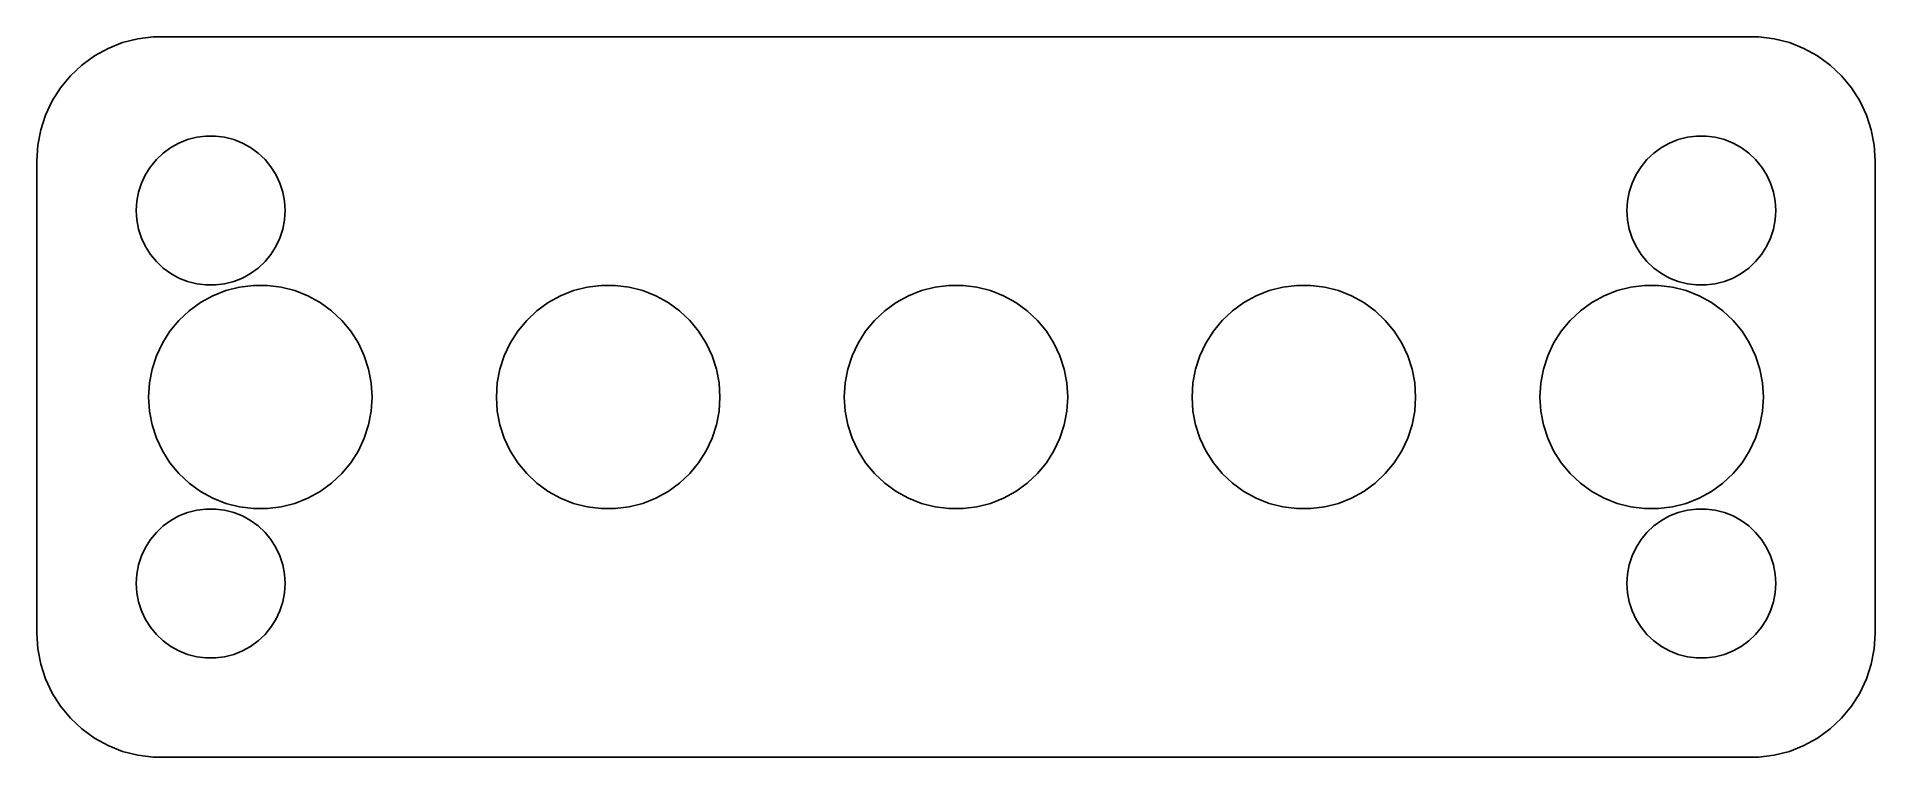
# Model space of a CAD drawing. Header units: metres. Extents: x -37 to 37, y -14.5 to 14.5.
import ezdxf

# ---------------------------------------------------------------- set-up
doc = ezdxf.new("R2010")
doc.units = ezdxf.units.M

msp = doc.modelspace()

# ---------------------------------------------------------------- linework, layer by layer
for p, q in [((-33.5451, 14.2553), (-34.1289, 14.0241)), ((-32.9369, 14.4114), (-33.5451, 14.2553)), ((-32.3139, 14.4901), (-32.9369, 14.4114)), ((32.3139, 14.4901), (-32.3139, 14.4901)), ((32.9369, 14.4114), (32.3139, 14.4901)), ((33.5451, 14.2553), (32.9369, 14.4114)), ((34.1289, 14.0241), (33.5451, 14.2553)), ((-35.1871, 13.3526), (-35.6448, 12.9227)), ((-34.6791, 13.7216), (-35.1871, 13.3526)), ((-34.1289, 14.0241), (-34.6791, 13.7216)), ((34.6791, 13.7216), (34.1289, 14.0241)), ((35.1871, 13.3526), (34.6791, 13.7216)), ((35.6448, 12.9227), (35.1871, 13.3526)), ((-35.6448, 12.9227), (-36.0451, 12.4389)), ((36.0451, 12.4389), (35.6448, 12.9227)), ((-36.3815, 11.9088), (-36.6489, 11.3406)), ((-36.0451, 12.4389), (-36.3815, 11.9088)), ((36.3815, 11.9088), (36.0451, 12.4389)), ((36.6489, 11.3406), (36.3815, 11.9088)), ((-36.6489, 11.3406), (-36.8429, 10.7434)), ((36.8429, 10.7434), (36.6489, 11.3406)), ((-36.8429, 10.7434), (-36.9606, 10.1267)), ((-30.927, 10.3532), (-30.5621, 10.4469)), ((-30.5621, 10.4469), (-30.1884, 10.4941)), ((-30.1884, 10.4941), (-29.8116, 10.4941)), ((-29.8116, 10.4941), (-29.4379, 10.4469)), ((-29.4379, 10.4469), (-29.0729, 10.3532)), ((29.0729, 10.3532), (29.4379, 10.4469)), ((29.4379, 10.4469), (29.8116, 10.4941)), ((29.8116, 10.4941), (30.1884, 10.4941)), ((30.1884, 10.4941), (30.5621, 10.4469)), ((30.5621, 10.4469), (30.927, 10.3532)), ((36.9606, 10.1267), (36.8429, 10.7434)), ((-36.9606, 10.1267), (-37, 9.5)), ((-32.1869, 9.55363), (-31.9123, 9.81154)), ((-31.9123, 9.81154), (-31.6075, 10.033)), ((-31.6075, 10.033), (-31.2773, 10.2145)), ((-31.2773, 10.2145), (-30.927, 10.3532)), ((-29.0729, 10.3532), (-28.7227, 10.2145)), ((-28.7227, 10.2145), (-28.3925, 10.033)), ((-28.3925, 10.033), (-28.0877, 9.81154)), ((-28.0877, 9.81154), (-27.8131, 9.55363)), ((27.8131, 9.55363), (28.0877, 9.81154)), ((28.0877, 9.81154), (28.3925, 10.033)), ((28.3925, 10.033), (28.7227, 10.2145)), ((28.7227, 10.2145), (29.0729, 10.3532)), ((30.927, 10.3532), (31.2773, 10.2145)), ((31.2773, 10.2145), (31.6075, 10.033)), ((31.6075, 10.033), (31.9123, 9.81154)), ((31.9123, 9.81154), (32.1869, 9.55363)), ((37, 9.5), (36.9606, 10.1267)), ((-37, 9.5), (-37, -9.5)), ((-32.7893, 8.60437), (-32.6289, 8.94525)), ((-32.6289, 8.94525), (-32.427, 9.26335)), ((-32.427, 9.26335), (-32.1869, 9.55363)), ((-27.8131, 9.55363), (-27.5729, 9.26335)), ((-27.5729, 9.26335), (-27.3711, 8.94525)), ((-27.3711, 8.94525), (-27.2107, 8.60437)), ((27.2107, 8.60437), (27.3711, 8.94525)), ((27.3711, 8.94525), (27.5729, 9.26335)), ((27.5729, 9.26335), (27.8131, 9.55363)), ((32.1869, 9.55363), (32.427, 9.26335)), ((32.427, 9.26335), (32.6289, 8.94525)), ((32.6289, 8.94525), (32.7893, 8.60437)), ((37, -9.5), (37, 9.5)), ((-32.9763, 7.87599), (-32.9057, 8.24606)), ((-32.9057, 8.24606), (-32.7893, 8.60437)), ((-27.2107, 8.60437), (-27.0942, 8.24606)), ((-27.0942, 8.24606), (-27.0237, 7.87599)), ((27.0237, 7.87599), (27.0942, 8.24606)), ((27.0942, 8.24606), (27.2107, 8.60437)), ((32.7893, 8.60437), (32.9057, 8.24606)), ((32.9057, 8.24606), (32.9763, 7.87599)), ((-33, 7.5), (-32.9763, 7.87599)), ((-32.9763, 7.12399), (-33, 7.5)), ((-27.0237, 7.87599), (-27, 7.5)), ((-27, 7.5), (-27.0237, 7.12399)), ((27, 7.5), (27.0237, 7.87599)), ((27.0237, 7.12399), (27, 7.5)), ((32.9763, 7.87599), (33, 7.5)), ((33, 7.5), (32.9763, 7.12399)), ((-32.9057, 6.75392), (-32.9763, 7.12399)), ((-32.7893, 6.39561), (-32.9057, 6.75392)), ((-27.0942, 6.75392), (-27.2107, 6.39561)), ((-27.0237, 7.12399), (-27.0942, 6.75392)), ((27.0942, 6.75392), (27.0237, 7.12399)), ((27.2107, 6.39561), (27.0942, 6.75392)), ((32.9057, 6.75392), (32.7893, 6.39561)), ((32.9763, 7.12399), (32.9057, 6.75392)), ((-32.6289, 6.05473), (-32.7893, 6.39561)), ((-32.427, 5.73663), (-32.6289, 6.05473)), ((-27.3711, 6.05473), (-27.5729, 5.73663)), ((-27.2107, 6.39561), (-27.3711, 6.05473)), ((27.3711, 6.05473), (27.2107, 6.39561)), ((27.5729, 5.73663), (27.3711, 6.05473)), ((32.6289, 6.05473), (32.427, 5.73663)), ((32.7893, 6.39561), (32.6289, 6.05473)), ((-32.1869, 5.44635), (-32.427, 5.73663)), ((-31.9123, 5.18845), (-32.1869, 5.44635)), ((-31.6075, 4.96701), (-31.9123, 5.18845)), ((-28.0877, 5.18845), (-28.3925, 4.96701)), ((-27.8131, 5.44635), (-28.0877, 5.18845)), ((-27.5729, 5.73663), (-27.8131, 5.44635)), ((27.8131, 5.44635), (27.5729, 5.73663)), ((28.0877, 5.18845), (27.8131, 5.44635)), ((28.3925, 4.96701), (28.0877, 5.18845)), ((31.9123, 5.18845), (31.6075, 4.96701)), ((32.1869, 5.44635), (31.9123, 5.18845)), ((32.427, 5.73663), (32.1869, 5.44635)), ((-31.2773, 4.78551), (-31.6075, 4.96701)), ((-30.927, 4.64682), (-31.2773, 4.78551)), ((-30.5621, 4.55313), (-30.927, 4.64682)), ((-30.1884, 4.50591), (-30.5621, 4.55313)), ((-29.8116, 4.50591), (-30.1884, 4.50591)), ((-29.4379, 4.55313), (-29.8116, 4.50591)), ((-29.0729, 4.64682), (-29.4379, 4.55313)), ((-28.7227, 4.78551), (-29.0729, 4.64682)), ((-28.8432, 4.42029), (-28.2825, 4.49112)), ((-28.3925, 4.96701), (-28.7227, 4.78551)), ((-28.2825, 4.49112), (-27.7174, 4.49112)), ((-27.7174, 4.49112), (-27.1568, 4.42029)), ((-14.8432, 4.42029), (-14.2825, 4.49112)), ((-14.2825, 4.49112), (-13.7174, 4.49112)), ((-13.7174, 4.49112), (-13.1568, 4.42029)), ((-0.843201, 4.42029), (-0.282547, 4.49112)), ((-0.282547, 4.49112), (0.282547, 4.49112)), ((0.282547, 4.49112), (0.843201, 4.42029)), ((13.1568, 4.42029), (13.7174, 4.49112)), ((13.7174, 4.49112), (14.2825, 4.49112)), ((14.2825, 4.49112), (14.8432, 4.42029)), ((27.1568, 4.42029), (27.7174, 4.49112)), ((27.7174, 4.49112), (28.2825, 4.49112)), ((28.2825, 4.49112), (28.8432, 4.42029)), ((28.7227, 4.78551), (28.3925, 4.96701)), ((29.0729, 4.64682), (28.7227, 4.78551)), ((29.4379, 4.55313), (29.0729, 4.64682)), ((29.8116, 4.50591), (29.4379, 4.55313)), ((30.1884, 4.50591), (29.8116, 4.50591)), ((30.5621, 4.55313), (30.1884, 4.50591)), ((30.927, 4.64682), (30.5621, 4.55313)), ((31.2773, 4.78551), (30.927, 4.64682)), ((31.6075, 4.96701), (31.2773, 4.78551)), ((-30.8684, 3.4673), (-30.4112, 3.79947)), ((-30.4112, 3.79947), (-29.916, 4.07172)), ((-29.916, 4.07172), (-29.3906, 4.27974)), ((-29.3906, 4.27974), (-28.8432, 4.42029)), ((-27.1568, 4.42029), (-26.6094, 4.27974)), ((-26.6094, 4.27974), (-26.084, 4.07172)), ((-26.084, 4.07172), (-25.5888, 3.79947)), ((-25.5888, 3.79947), (-25.1316, 3.4673)), ((-16.8684, 3.4673), (-16.4112, 3.79947)), ((-16.4112, 3.79947), (-15.916, 4.07172)), ((-15.916, 4.07172), (-15.3906, 4.27974)), ((-15.3906, 4.27974), (-14.8432, 4.42029)), ((-13.1568, 4.42029), (-12.6094, 4.27974)), ((-12.6094, 4.27974), (-12.084, 4.07172)), ((-12.084, 4.07172), (-11.5888, 3.79947)), ((-11.5888, 3.79947), (-11.1316, 3.4673)), ((-2.86839, 3.4673), (-2.41121, 3.79947)), ((-2.41121, 3.79947), (-1.916, 4.07172)), ((-1.916, 4.07172), (-1.39056, 4.27974)), ((-1.39056, 4.27974), (-0.843201, 4.42029)), ((0.843201, 4.42029), (1.39056, 4.27974)), ((1.39056, 4.27974), (1.916, 4.07172)), ((1.916, 4.07172), (2.41121, 3.79947)), ((2.41121, 3.79947), (2.86839, 3.4673)), ((11.1316, 3.4673), (11.5888, 3.79947)), ((11.5888, 3.79947), (12.084, 4.07172)), ((12.084, 4.07172), (12.6094, 4.27974)), ((12.6094, 4.27974), (13.1568, 4.42029)), ((14.8432, 4.42029), (15.3906, 4.27974)), ((15.3906, 4.27974), (15.916, 4.07172)), ((15.916, 4.07172), (16.4112, 3.79947)), ((16.4112, 3.79947), (16.8684, 3.4673)), ((25.1316, 3.4673), (25.5888, 3.79947)), ((25.5888, 3.79947), (26.084, 4.07172)), ((26.084, 4.07172), (26.6094, 4.27974)), ((26.6094, 4.27974), (27.1568, 4.42029)), ((28.8432, 4.42029), (29.3906, 4.27974)), ((29.3906, 4.27974), (29.916, 4.07172)), ((29.916, 4.07172), (30.4112, 3.79947)), ((30.4112, 3.79947), (30.8684, 3.4673)), ((-31.6406, 2.64502), (-31.2803, 3.08046)), ((-31.2803, 3.08046), (-30.8684, 3.4673)), ((-25.1316, 3.4673), (-24.7196, 3.08046)), ((-24.7196, 3.08046), (-24.3594, 2.64502)), ((-17.6406, 2.64502), (-17.2803, 3.08046)), ((-17.2803, 3.08046), (-16.8684, 3.4673)), ((-11.1316, 3.4673), (-10.7196, 3.08046)), ((-10.7196, 3.08046), (-10.3594, 2.64502)), ((-3.64056, 2.64502), (-3.28035, 3.08046)), ((-3.28035, 3.08046), (-2.86839, 3.4673)), ((2.86839, 3.4673), (3.28035, 3.08046)), ((3.28035, 3.08046), (3.64056, 2.64502)), ((10.3594, 2.64502), (10.7196, 3.08046)), ((10.7196, 3.08046), (11.1316, 3.4673)), ((16.8684, 3.4673), (17.2803, 3.08046)), ((17.2803, 3.08046), (17.6406, 2.64502)), ((24.3594, 2.64502), (24.7196, 3.08046)), ((24.7196, 3.08046), (25.1316, 3.4673)), ((30.8684, 3.4673), (31.2803, 3.08046)), ((31.2803, 3.08046), (31.6406, 2.64502)), ((-31.9434, 2.16788), (-31.6406, 2.64502)), ((-24.3594, 2.64502), (-24.0566, 2.16788)), ((-17.9434, 2.16788), (-17.6406, 2.64502)), ((-10.3594, 2.64502), (-10.0566, 2.16788)), ((-3.94337, 2.16788), (-3.64056, 2.64502)), ((3.64056, 2.64502), (3.94337, 2.16788)), ((10.0566, 2.16788), (10.3594, 2.64502)), ((17.6406, 2.64502), (17.9434, 2.16788)), ((24.0566, 2.16788), (24.3594, 2.64502)), ((31.6406, 2.64502), (31.9434, 2.16788)), ((-32.3586, 1.11909), (-32.184, 1.65656)), ((-32.184, 1.65656), (-31.9434, 2.16788)), ((-24.0566, 2.16788), (-23.816, 1.65656)), ((-23.816, 1.65656), (-23.6414, 1.11909)), ((-18.3586, 1.11909), (-18.184, 1.65656)), ((-18.184, 1.65656), (-17.9434, 2.16788)), ((-10.0566, 2.16788), (-9.81599, 1.65656)), ((-9.81599, 1.65656), (-9.64137, 1.11909)), ((-4.35861, 1.11909), (-4.18399, 1.65656)), ((-4.18399, 1.65656), (-3.94337, 2.16788)), ((3.94337, 2.16788), (4.18399, 1.65656)), ((4.18399, 1.65656), (4.35861, 1.11909)), ((9.64137, 1.11909), (9.81599, 1.65656)), ((9.81599, 1.65656), (10.0566, 2.16788)), ((17.9434, 2.16788), (18.184, 1.65656)), ((18.184, 1.65656), (18.3586, 1.11909)), ((23.6414, 1.11909), (23.816, 1.65656)), ((23.816, 1.65656), (24.0566, 2.16788)), ((31.9434, 2.16788), (32.184, 1.65656)), ((32.184, 1.65656), (32.3586, 1.11909)), ((-32.4645, 0.563995), (-32.3586, 1.11909)), ((-23.6414, 1.11909), (-23.5355, 0.563995)), ((-18.4645, 0.563995), (-18.3586, 1.11909)), ((-9.64137, 1.11909), (-9.53548, 0.563995)), ((-4.46451, 0.563995), (-4.35861, 1.11909)), ((4.35861, 1.11909), (4.46451, 0.563995)), ((9.53548, 0.563995), (9.64137, 1.11909)), ((18.3586, 1.11909), (18.4645, 0.563995)), ((23.5355, 0.563995), (23.6414, 1.11909)), ((32.3586, 1.11909), (32.4645, 0.563995)), ((-32.5, 0), (-32.4645, 0.563995)), ((-32.4645, -0.563995), (-32.5, 0)), ((-23.5355, 0.563995), (-23.5, 0)), ((-23.5, 0), (-23.5355, -0.563995)), ((-18.5, 0), (-18.4645, 0.563995)), ((-18.4645, -0.563995), (-18.5, 0)), ((-9.53548, 0.563995), (-9.5, 0)), ((-9.5, 0), (-9.53548, -0.563995)), ((-4.5, 0), (-4.46451, 0.563995)), ((-4.46451, -0.563995), (-4.5, 0)), ((4.46451, 0.563995), (4.5, 0)), ((4.5, 0), (4.46451, -0.563995)), ((9.5, 0), (9.53548, 0.563995)), ((9.53548, -0.563995), (9.5, 0)), ((18.4645, 0.563995), (18.5, 0)), ((18.5, 0), (18.4645, -0.563995)), ((23.5, 0), (23.5355, 0.563995)), ((23.5355, -0.563995), (23.5, 0)), ((32.4645, 0.563995), (32.5, 0)), ((32.5, 0), (32.4645, -0.563995)), ((-32.3586, -1.11909), (-32.4645, -0.563995)), ((-23.5355, -0.563995), (-23.6414, -1.11909)), ((-18.3586, -1.11909), (-18.4645, -0.563995)), ((-9.53548, -0.563995), (-9.64137, -1.11909)), ((-4.35861, -1.11909), (-4.46451, -0.563995)), ((4.46451, -0.563995), (4.35861, -1.11909)), ((9.64137, -1.11909), (9.53548, -0.563995)), ((18.4645, -0.563995), (18.3586, -1.11909)), ((23.6414, -1.11909), (23.5355, -0.563995)), ((32.4645, -0.563995), (32.3586, -1.11909)), ((-32.184, -1.65656), (-32.3586, -1.11909)), ((-23.6414, -1.11909), (-23.816, -1.65656)), ((-18.184, -1.65656), (-18.3586, -1.11909)), ((-9.64137, -1.11909), (-9.81599, -1.65656)), ((-4.18399, -1.65656), (-4.35861, -1.11909)), ((4.35861, -1.11909), (4.18399, -1.65656)), ((9.81599, -1.65656), (9.64137, -1.11909)), ((18.3586, -1.11909), (18.184, -1.65656)), ((23.816, -1.65656), (23.6414, -1.11909)), ((32.3586, -1.11909), (32.184, -1.65656)), ((-31.9434, -2.16788), (-32.184, -1.65656)), ((-31.6406, -2.64502), (-31.9434, -2.16788)), ((-24.0566, -2.16788), (-24.3594, -2.64502)), ((-23.816, -1.65656), (-24.0566, -2.16788)), ((-17.9434, -2.16788), (-18.184, -1.65656)), ((-17.6406, -2.64502), (-17.9434, -2.16788)), ((-10.0566, -2.16788), (-10.3594, -2.64502)), ((-9.81599, -1.65656), (-10.0566, -2.16788)), ((-3.94337, -2.16788), (-4.18399, -1.65656)), ((-3.64056, -2.64502), (-3.94337, -2.16788)), ((3.94337, -2.16788), (3.64056, -2.64502)), ((4.18399, -1.65656), (3.94337, -2.16788)), ((10.0566, -2.16788), (9.81599, -1.65656)), ((10.3594, -2.64502), (10.0566, -2.16788)), ((17.9434, -2.16788), (17.6406, -2.64502)), ((18.184, -1.65656), (17.9434, -2.16788)), ((24.0566, -2.16788), (23.816, -1.65656)), ((24.3594, -2.64502), (24.0566, -2.16788)), ((31.9434, -2.16788), (31.6406, -2.64502)), ((32.184, -1.65656), (31.9434, -2.16788)), ((-31.2803, -3.08046), (-31.6406, -2.64502)), ((-24.3594, -2.64502), (-24.7196, -3.08046)), ((-17.2803, -3.08046), (-17.6406, -2.64502)), ((-10.3594, -2.64502), (-10.7196, -3.08046)), ((-3.28035, -3.08046), (-3.64056, -2.64502)), ((3.64056, -2.64502), (3.28035, -3.08046)), ((10.7196, -3.08046), (10.3594, -2.64502)), ((17.6406, -2.64502), (17.2803, -3.08046)), ((24.7196, -3.08046), (24.3594, -2.64502)), ((31.6406, -2.64502), (31.2803, -3.08046)), ((-30.8684, -3.4673), (-31.2803, -3.08046)), ((-30.4112, -3.79947), (-30.8684, -3.4673)), ((-25.1316, -3.4673), (-25.5888, -3.79947)), ((-24.7196, -3.08046), (-25.1316, -3.4673)), ((-16.8684, -3.4673), (-17.2803, -3.08046)), ((-16.4112, -3.79947), (-16.8684, -3.4673)), ((-11.1316, -3.4673), (-11.5888, -3.79947)), ((-10.7196, -3.08046), (-11.1316, -3.4673)), ((-2.86839, -3.4673), (-3.28035, -3.08046)), ((-2.41121, -3.79947), (-2.86839, -3.4673)), ((2.86839, -3.4673), (2.41121, -3.79947)), ((3.28035, -3.08046), (2.86839, -3.4673)), ((11.1316, -3.4673), (10.7196, -3.08046)), ((11.5888, -3.79947), (11.1316, -3.4673)), ((16.8684, -3.4673), (16.4112, -3.79947)), ((17.2803, -3.08046), (16.8684, -3.4673)), ((25.1316, -3.4673), (24.7196, -3.08046)), ((25.5888, -3.79947), (25.1316, -3.4673)), ((30.8684, -3.4673), (30.4112, -3.79947)), ((31.2803, -3.08046), (30.8684, -3.4673)), ((-29.916, -4.07172), (-30.4112, -3.79947)), ((-29.3906, -4.27974), (-29.916, -4.07172)), ((-28.8432, -4.42029), (-29.3906, -4.27974)), ((-28.2825, -4.49112), (-28.8432, -4.42029)), ((-27.1568, -4.42029), (-27.7174, -4.49112)), ((-26.6094, -4.27974), (-27.1568, -4.42029)), ((-26.084, -4.07172), (-26.6094, -4.27974)), ((-25.5888, -3.79947), (-26.084, -4.07172)), ((-15.916, -4.07172), (-16.4112, -3.79947)), ((-15.3906, -4.27974), (-15.916, -4.07172)), ((-14.8432, -4.42029), (-15.3906, -4.27974)), ((-14.2825, -4.49112), (-14.8432, -4.42029)), ((-13.1568, -4.42029), (-13.7174, -4.49112)), ((-12.6094, -4.27974), (-13.1568, -4.42029)), ((-12.084, -4.07172), (-12.6094, -4.27974)), ((-11.5888, -3.79947), (-12.084, -4.07172)), ((-1.916, -4.07172), (-2.41121, -3.79947)), ((-1.39056, -4.27974), (-1.916, -4.07172)), ((-0.843201, -4.42029), (-1.39056, -4.27974)), ((-0.282547, -4.49112), (-0.843201, -4.42029)), ((0.843201, -4.42029), (0.282547, -4.49112)), ((1.39056, -4.27974), (0.843201, -4.42029)), ((1.916, -4.07172), (1.39056, -4.27974)), ((2.41121, -3.79947), (1.916, -4.07172)), ((12.084, -4.07172), (11.5888, -3.79947)), ((12.6094, -4.27974), (12.084, -4.07172)), ((13.1568, -4.42029), (12.6094, -4.27974)), ((13.7174, -4.49112), (13.1568, -4.42029)), ((14.8432, -4.42029), (14.2825, -4.49112)), ((15.3906, -4.27974), (14.8432, -4.42029)), ((15.916, -4.07172), (15.3906, -4.27974)), ((16.4112, -3.79947), (15.916, -4.07172)), ((26.084, -4.07172), (25.5888, -3.79947)), ((26.6094, -4.27974), (26.084, -4.07172)), ((27.1568, -4.42029), (26.6094, -4.27974)), ((27.7174, -4.49112), (27.1568, -4.42029)), ((28.8432, -4.42029), (28.2825, -4.49112)), ((29.3906, -4.27974), (28.8432, -4.42029)), ((29.916, -4.07172), (29.3906, -4.27974)), ((30.4112, -3.79947), (29.916, -4.07172)), ((-31.9123, -5.18845), (-31.6075, -4.96701)), ((-31.6075, -4.96701), (-31.2773, -4.78551)), ((-31.2773, -4.78551), (-30.927, -4.64682)), ((-30.927, -4.64682), (-30.5621, -4.55313)), ((-30.5621, -4.55313), (-30.1884, -4.50591)), ((-30.1884, -4.50591), (-29.8116, -4.50591)), ((-29.8116, -4.50591), (-29.4379, -4.55313)), ((-29.4379, -4.55313), (-29.0729, -4.64682)), ((-29.0729, -4.64682), (-28.7227, -4.78551)), ((-28.7227, -4.78551), (-28.3925, -4.96701)), ((-28.3925, -4.96701), (-28.0877, -5.18845)), ((-27.7174, -4.49112), (-28.2825, -4.49112)), ((-13.7174, -4.49112), (-14.2825, -4.49112)), ((0.282547, -4.49112), (-0.282547, -4.49112)), ((14.2825, -4.49112), (13.7174, -4.49112)), ((28.2825, -4.49112), (27.7174, -4.49112)), ((28.0877, -5.18845), (28.3925, -4.96701)), ((28.3925, -4.96701), (28.7227, -4.78551)), ((28.7227, -4.78551), (29.0729, -4.64682)), ((29.0729, -4.64682), (29.4379, -4.55313)), ((29.4379, -4.55313), (29.8116, -4.50591)), ((29.8116, -4.50591), (30.1884, -4.50591)), ((30.1884, -4.50591), (30.5621, -4.55313)), ((30.5621, -4.55313), (30.927, -4.64682)), ((30.927, -4.64682), (31.2773, -4.78551)), ((31.2773, -4.78551), (31.6075, -4.96701)), ((31.6075, -4.96701), (31.9123, -5.18845)), ((-32.6289, -6.05473), (-32.427, -5.73663)), ((-32.427, -5.73663), (-32.1869, -5.44635)), ((-32.1869, -5.44635), (-31.9123, -5.18845)), ((-28.0877, -5.18845), (-27.8131, -5.44635)), ((-27.8131, -5.44635), (-27.5729, -5.73663)), ((-27.5729, -5.73663), (-27.3711, -6.05473)), ((27.3711, -6.05473), (27.5729, -5.73663)), ((27.5729, -5.73663), (27.8131, -5.44635)), ((27.8131, -5.44635), (28.0877, -5.18845)), ((31.9123, -5.18845), (32.1869, -5.44635)), ((32.1869, -5.44635), (32.427, -5.73663)), ((32.427, -5.73663), (32.6289, -6.05473)), ((-32.9057, -6.75392), (-32.7893, -6.39561)), ((-32.7893, -6.39561), (-32.6289, -6.05473)), ((-27.3711, -6.05473), (-27.2107, -6.39561)), ((-27.2107, -6.39561), (-27.0942, -6.75392)), ((27.0942, -6.75392), (27.2107, -6.39561)), ((27.2107, -6.39561), (27.3711, -6.05473)), ((32.6289, -6.05473), (32.7893, -6.39561)), ((32.7893, -6.39561), (32.9057, -6.75392)), ((-33, -7.5), (-32.9763, -7.12399)), ((-32.9763, -7.12399), (-32.9057, -6.75392)), ((-27.0942, -6.75392), (-27.0237, -7.12399)), ((-27.0237, -7.12399), (-27, -7.5)), ((27, -7.5), (27.0237, -7.12399)), ((27.0237, -7.12399), (27.0942, -6.75392)), ((32.9057, -6.75392), (32.9763, -7.12399)), ((32.9763, -7.12399), (33, -7.5)), ((-32.9763, -7.87599), (-33, -7.5)), ((-32.9057, -8.24606), (-32.9763, -7.87599)), ((-27.0237, -7.87599), (-27.0942, -8.24606)), ((-27, -7.5), (-27.0237, -7.87599)), ((27.0237, -7.87599), (27, -7.5)), ((27.0942, -8.24606), (27.0237, -7.87599)), ((32.9763, -7.87599), (32.9057, -8.24606)), ((33, -7.5), (32.9763, -7.87599)), ((-32.7893, -8.60437), (-32.9057, -8.24606)), ((-32.6289, -8.94525), (-32.7893, -8.60437)), ((-27.2107, -8.60437), (-27.3711, -8.94525)), ((-27.0942, -8.24606), (-27.2107, -8.60437)), ((27.2107, -8.60437), (27.0942, -8.24606)), ((27.3711, -8.94525), (27.2107, -8.60437)), ((32.7893, -8.60437), (32.6289, -8.94525)), ((32.9057, -8.24606), (32.7893, -8.60437)), ((-37, -9.5), (-36.9606, -10.1267)), ((-32.427, -9.26335), (-32.6289, -8.94525)), ((-32.1869, -9.55363), (-32.427, -9.26335)), ((-31.9123, -9.81154), (-32.1869, -9.55363)), ((-27.8131, -9.55363), (-28.0877, -9.81154)), ((-27.5729, -9.26335), (-27.8131, -9.55363)), ((-27.3711, -8.94525), (-27.5729, -9.26335)), ((27.5729, -9.26335), (27.3711, -8.94525)), ((27.8131, -9.55363), (27.5729, -9.26335)), ((28.0877, -9.81154), (27.8131, -9.55363)), ((32.1869, -9.55363), (31.9123, -9.81154)), ((32.427, -9.26335), (32.1869, -9.55363)), ((32.6289, -8.94525), (32.427, -9.26335)), ((36.9606, -10.1267), (37, -9.5)), ((-36.9606, -10.1267), (-36.8429, -10.7434)), ((-31.6075, -10.033), (-31.9123, -9.81154)), ((-31.2773, -10.2145), (-31.6075, -10.033)), ((-30.927, -10.3532), (-31.2773, -10.2145)), ((-30.5621, -10.4469), (-30.927, -10.3532)), ((-29.0729, -10.3532), (-29.4379, -10.4469)), ((-28.7227, -10.2145), (-29.0729, -10.3532)), ((-28.3925, -10.033), (-28.7227, -10.2145)), ((-28.0877, -9.81154), (-28.3925, -10.033)), ((28.3925, -10.033), (28.0877, -9.81154)), ((28.7227, -10.2145), (28.3925, -10.033)), ((29.0729, -10.3532), (28.7227, -10.2145)), ((29.4379, -10.4469), (29.0729, -10.3532)), ((30.927, -10.3532), (30.5621, -10.4469)), ((31.2773, -10.2145), (30.927, -10.3532)), ((31.6075, -10.033), (31.2773, -10.2145)), ((31.9123, -9.81154), (31.6075, -10.033)), ((36.8429, -10.7434), (36.9606, -10.1267)), ((-36.8429, -10.7434), (-36.6489, -11.3406)), ((-30.1884, -10.4941), (-30.5621, -10.4469)), ((-29.8116, -10.4941), (-30.1884, -10.4941)), ((-29.4379, -10.4469), (-29.8116, -10.4941)), ((29.8116, -10.4941), (29.4379, -10.4469)), ((30.1884, -10.4941), (29.8116, -10.4941)), ((30.5621, -10.4469), (30.1884, -10.4941)), ((36.6489, -11.3406), (36.8429, -10.7434)), ((-36.6489, -11.3406), (-36.3815, -11.9088)), ((36.3815, -11.9088), (36.6489, -11.3406)), ((-36.3815, -11.9088), (-36.0451, -12.4389)), ((-36.0451, -12.4389), (-35.6448, -12.9227)), ((35.6448, -12.9227), (36.0451, -12.4389)), ((36.0451, -12.4389), (36.3815, -11.9088)), ((-35.6448, -12.9227), (-35.1871, -13.3526)), ((35.1871, -13.3526), (35.6448, -12.9227)), ((-35.1871, -13.3526), (-34.6791, -13.7216)), ((-34.6791, -13.7216), (-34.1289, -14.0241)), ((-34.1289, -14.0241), (-33.5451, -14.2553)), ((33.5451, -14.2553), (34.1289, -14.0241)), ((34.1289, -14.0241), (34.6791, -13.7216)), ((34.6791, -13.7216), (35.1871, -13.3526)), ((-33.5451, -14.2553), (-32.9369, -14.4114)), ((-32.9369, -14.4114), (-32.3139, -14.4901)), ((-32.3139, -14.4901), (32.3139, -14.4901)), ((32.3139, -14.4901), (32.9369, -14.4114)), ((32.9369, -14.4114), (33.5451, -14.2553))]:
    msp.add_line(p, q)

doc.saveas('drawing.dxf')
